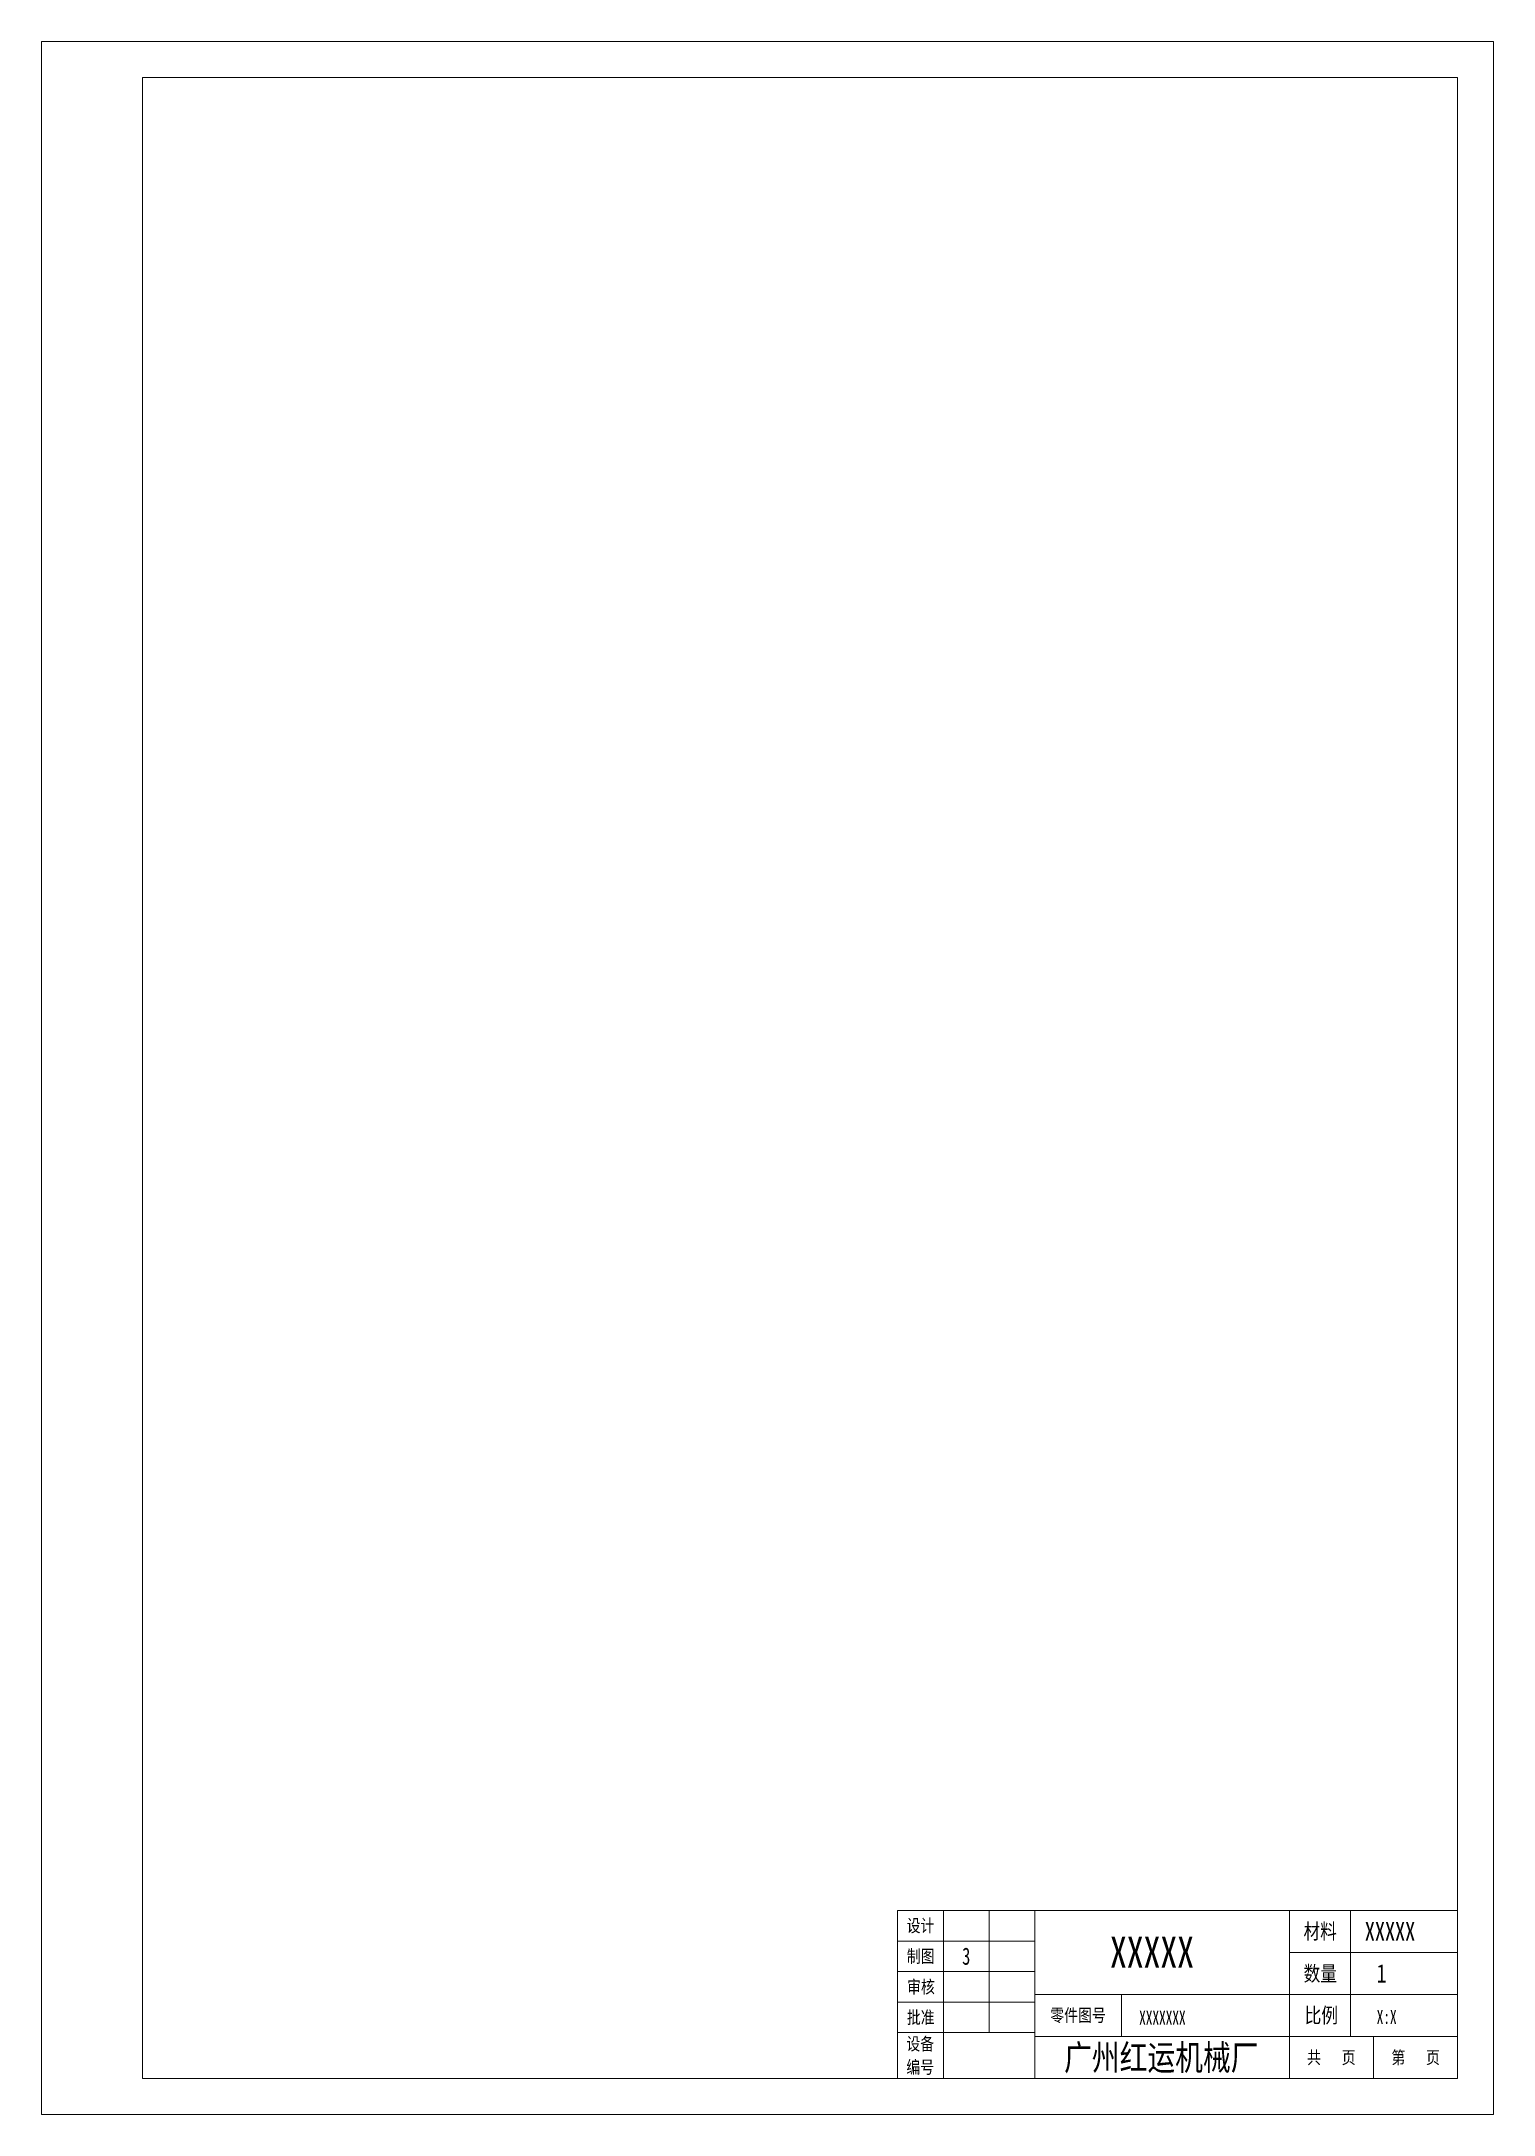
# Paper-space layout 'A3V' of a CAD drawing. Header units: millimetres. Extents: x 0 to 285, y 0 to 407.
import ezdxf

# ---------------------------------------------------------------- set-up
doc = ezdxf.new("R2010")
doc.units = ezdxf.units.MM
doc.header["$LTSCALE"] = 100
doc.layers.get('0').update_dxf_attribs({"lineweight": 20})
doc.styles.add('gcz', font='SIMFANG.TTF', dxfattribs={"width": 0.7})

psp = doc.layouts.new('A3V')

# ---------------------------------------------------------------- linework, layer by layer
for p, q in [((0.12, 407.45), (0.12, 0.09)), ((285.42, 407.45), (0.12, 407.45)), ((285.42, 0.09), (285.42, 407.45)), ((19.99, 400.35), (19.99, 7.19)), ((278.32, 400.35), (19.99, 400.35)), ((278.32, 7.19), (278.32, 400.35)), ((168.32, 40.19), (168.32, 7.19)), ((168.32, 40.19), (177.32, 40.19)), ((278.32, 40.19), (168.32, 40.19)), ((177.32, 40.19), (177.32, 34.19)), ((186.32, 40.19), (186.32, 34.19)), ((195.32, 40.19), (195.32, 7.19)), ((195.32, 40.19), (195.32, 34.19)), ((195.32, 40.19), (245.32, 40.19)), ((245.32, 40.19), (245.32, 7.19)), ((245.32, 40.19), (257.32, 40.19)), ((245.32, 40.19), (245.32, 23.69)), ((257.32, 40.19), (257.32, 23.69)), ((177.32, 34.19), (168.32, 34.19)), ((186.32, 34.19), (177.32, 34.19)), ((177.32, 34.19), (177.32, 28.19)), ((195.32, 34.19), (186.32, 34.19)), ((186.32, 34.19), (186.32, 28.19)), ((186.32, 34.19), (186.32, 28.19)), ((195.32, 34.19), (195.32, 28.19)), ((245.32, 31.94), (278.32, 31.94)), ((177.32, 28.19), (168.32, 28.19)), ((177.32, 28.19), (177.32, 22.19)), ((186.32, 28.19), (177.32, 28.19)), ((186.32, 28.19), (177.32, 28.19)), ((186.32, 28.19), (186.32, 22.19)), ((195.32, 28.19), (186.32, 28.19)), ((195.32, 28.19), (195.32, 22.19)), ((177.32, 22.19), (168.32, 22.19)), ((186.32, 22.19), (177.32, 22.19)), ((177.32, 22.19), (177.32, 16.19)), ((186.32, 22.19), (186.32, 16.19)), ((195.32, 22.19), (186.32, 22.19)), ((195.32, 23.69), (278.32, 23.69)), ((195.32, 22.19), (195.32, 16.19)), ((212.32, 15.44), (212.32, 23.69)), ((245.32, 23.69), (245.32, 7.19)), ((257.32, 23.69), (257.32, 15.44)), ((168.32, 16.19), (195.32, 16.19)), ((177.32, 16.19), (168.32, 16.19)), ((186.32, 16.19), (177.32, 16.19)), ((177.32, 16.19), (177.32, 7.19)), ((195.32, 16.19), (186.32, 16.19)), ((195.32, 15.44), (212.32, 15.44)), ((245.32, 15.44), (195.32, 15.44)), ((245.32, 15.44), (278.32, 15.44)), ((261.82, 15.44), (261.82, 7.19)), ((19.99, 7.19), (278.32, 7.19)), ((0.12, 0.09), (285.42, 0.09))]:
    psp.add_line(p, q)

# ---------------------------------------------------------------- texts
at = {"style": 'gcz', "width": 0.8}
for s, height, p in [('设计', 2.5, (170.1, 35.96)), ('材料', 3, (248.08, 34.6)), ('XXXXX', 3.636, (260.13, 34.26)), ('制图', 2.5, (170.15, 29.95)), ('XXXXX', 6.061, (210.06, 28.97)), ('数量', 3, (248.11, 26.3)), ('1', 3.64, (262.43, 26)), ('审核', 2.5, (170.19, 23.94)), ('批准', 2.5, (170.15, 17.93)), ('零件图号', 2.5, (198.33, 18.35)), ('比例', 3, (248.31, 18.1)), ('设备', 2.5, (170.05, 12.74)), ('广州红运机械厂', 5, (201.04, 8.8)), ('共   页', 2.5, (248.79, 10.06)), ('第   页', 2.5, (265.35, 10.06)), ('编号', 2.5, (170.05, 8.15))]:
    psp.add_text(s, height=height, dxfattribs=at).set_placement(p)
at = {"style": 'gcz'}
for s, insert, char_height, width, attachment_point in [('3', (181.82, 31.19), 3.37, 9.0002, 5), ('XXXXXXX', (215.79, 20.49), 2.74, 33.0007, 1), ('X:X', (262.46, 20.64), 2.74, 21.0005, 1)]:
    psp.add_mtext(s, dxfattribs=dict(at, insert=insert, char_height=char_height, width=width, attachment_point=attachment_point))

# ---------------------------------------------------------------- viewports
at = {"layer": '0'}
psp.add_viewport(center=(149.16, 203.77), size=(258.32, 393.164), view_center_point=(20692.059, -2823.23), view_height=3145.3084, dxfattribs=at)

doc.saveas('drawing.dxf')
